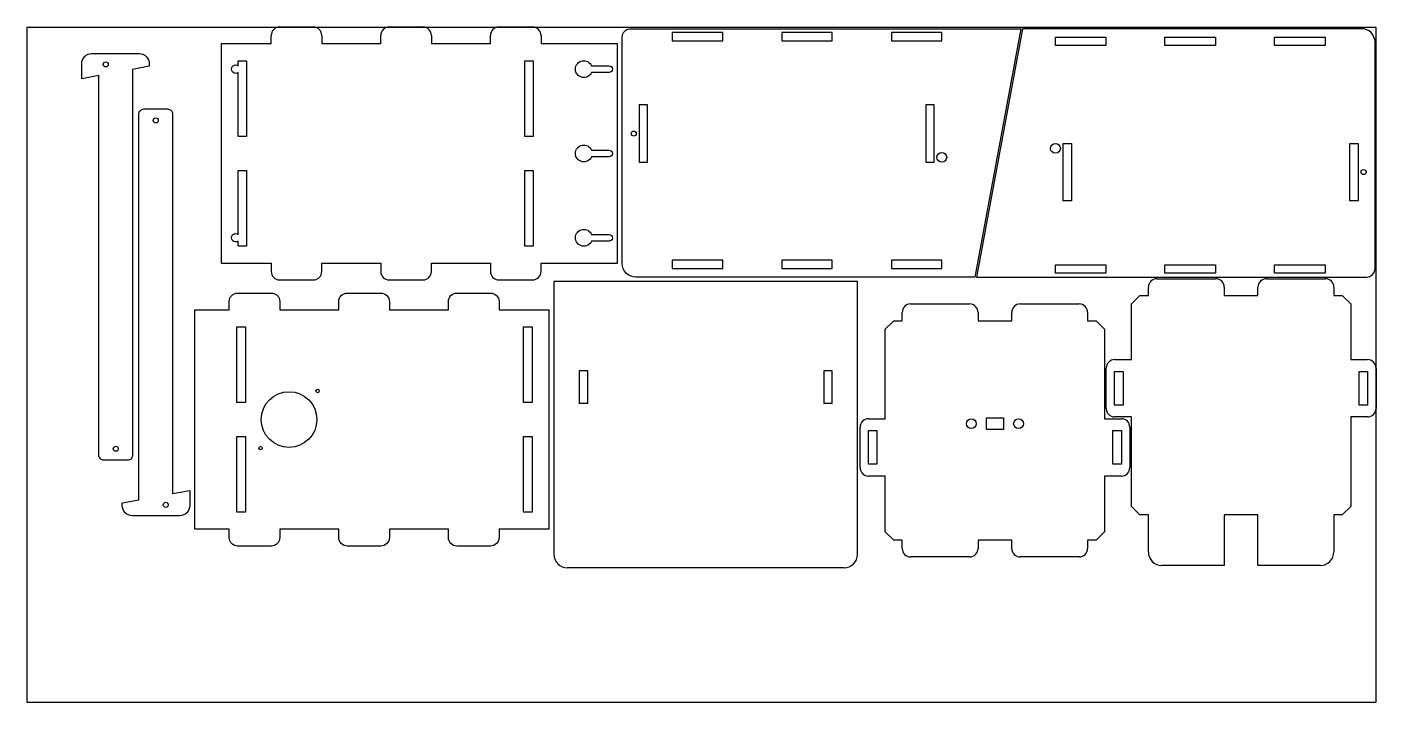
# Model space of a CAD drawing. Header units: millimetres. Extents: x -188 to 612, y -202 to 198.
import ezdxf

# ---------------------------------------------------------------- set-up
doc = ezdxf.new("R2010")
doc.units = ezdxf.units.MM
doc.layers.get('0').update_dxf_attribs({"linetype": 'CONTINUOUS'})

msp = doc.modelspace()

# ---------------------------------------------------------------- linework, layer by layer
for p, q in [((-43.17, 188.25), (-43.17, 193.25)), ((-38.17, 198.25), (-18.17, 198.25)), ((-13.17, 193.25), (-13.17, 188.25)), ((21.83, 188.25), (21.83, 193.25)), ((26.83, 198.25), (46.83, 198.25)), ((51.83, 193.25), (51.83, 188.25)), ((86.83, 188.25), (86.83, 193.25)), ((91.83, 198.25), (111.83, 198.25)), ((116.83, 193.25), (116.83, 188.25)), ((-72.75, 188.25), (-72.75, 58.25)), ((-43.17, 188.25), (-72.75, 188.25)), ((21.83, 188.25), (-13.17, 188.25)), ((86.83, 188.25), (51.83, 188.25)), ((162.25, 188.25), (116.83, 188.25)), ((162.25, 58.25), (162.25, 188.25)), ((-72.75, 58.25), (-43.17, 58.25)), ((-43.17, 58.25), (-43.17, 53.25)), ((-13.17, 58.25), (21.83, 58.25)), ((-13.17, 53.25), (-13.17, 58.25)), ((21.83, 58.25), (21.83, 53.25)), ((51.83, 58.25), (86.83, 58.25)), ((51.83, 53.25), (51.83, 58.25)), ((86.83, 58.25), (86.83, 53.25)), ((116.83, 58.25), (162.25, 58.25)), ((116.83, 53.25), (116.83, 58.25)), ((-38.17, 48.25), (-18.17, 48.25)), ((26.83, 48.25), (46.83, 48.25)), ((91.83, 48.25), (111.83, 48.25)), ((482, 49), (517, 49)), ((547, 49), (582, 49)), ((124.5, 47.51), (304.5, 47.51)), ((124.5, 47.51), (124.5, 47.5)), ((124.5, 47.5), (124.5, -114.49)), ((304.5, 47.5), (304.5, 47.51)), ((304.5, -114.49), (304.5, 47.5)), ((477, 39), (477, 44)), ((522, 44), (522, 39)), ((542, 39), (542, 44)), ((587, 44), (587, 39)), ((336, 34), (371, 34)), ((401, 34), (436, 34)), ((472, 39), (467, 34)), ((467, 1), (467, 34)), ((472, 39), (477, 39)), ((522, 39), (532, 39)), ((532, 39), (542, 39)), ((587, 39), (592, 39)), ((597, 34), (592, 39)), ((597, 34), (597, 1)), ((326, 24), (321, 19)), ((326, 24), (331, 24)), ((331, 24), (331, 29)), ((376, 29), (376, 24)), ((376, 24), (386, 24)), ((386, 24), (396, 24)), ((396, 24), (396, 29)), ((441, 29), (441, 24)), ((441, 24), (446, 24)), ((451, 19), (446, 24)), ((321, -34), (321, 19)), ((451, 19), (451, -34)), ((457, 1), (467, 1)), ((597, 1), (607, 1)), ((144.5, -5.63), (139.5, -5.63)), ((139.5, -5.63), (139.5, -25.03)), ((144.5, -25.03), (144.5, -5.63)), ((289.5, -5.63), (284.5, -5.63)), ((284.5, -5.63), (284.5, -25.03)), ((289.5, -25.03), (289.5, -5.63)), ((452, -28), (452, -4)), ((612, -4), (612, -28)), ((144.5, -25.03), (139.5, -25.03)), ((289.5, -25.03), (284.5, -25.03)), ((306, -63), (306, -39)), ((311, -34), (321, -34)), ((451, -34), (461, -34)), ((467, -33), (457, -33)), ((466, -39), (466, -63)), ((467, -86), (467, -33)), ((597, -33), (597, -86)), ((607, -33), (597, -33)), ((321, -68), (311, -68)), ((321, -101), (321, -68)), ((451, -68), (451, -101)), ((461, -68), (451, -68)), ((467, -86), (472, -91)), ((592, -91), (597, -86)), ((477, -91), (472, -91)), ((477, -113), (477, -91)), ((522, -91), (522, -121)), ((532, -91), (522, -91)), ((542, -91), (532, -91)), ((542, -121), (542, -91)), ((587, -91), (587, -113)), ((592, -91), (587, -91)), ((321, -101), (326, -106)), ((446, -106), (451, -101)), ((331, -106), (326, -106)), ((331, -111), (331, -106)), ((376, -106), (376, -111)), ((386, -106), (376, -106)), ((396, -106), (386, -106)), ((396, -111), (396, -106)), ((441, -106), (441, -111)), ((446, -106), (441, -106)), ((371, -116), (336, -116)), ((436, -116), (401, -116)), ((296.5, -122.5), (132.5, -122.5)), ((522, -121), (485, -121)), ((579, -121), (542, -121))]:
    msp.add_line(p, q)
for points in [[(612, 198), (-188, 198), (-188, -202), (612, -202)], [(224.58, 190), (224.58, 195), (194.58, 195), (194.58, 190)], [(289.58, 190), (289.58, 195), (259.58, 195), (259.58, 190)], [(354.58, 190), (354.58, 195), (324.58, 195), (324.58, 190)], [(421.84, 192.24), (451.84, 192.24), (451.84, 187.24), (421.84, 187.24)], [(516.84, 192.24), (516.84, 187.24), (486.84, 187.24), (486.84, 192.24)], [(581.84, 192.24), (581.84, 187.24), (551.84, 187.24), (551.84, 192.24)], [(107.25, 178.25), (112.25, 178.25), (112.25, 133.25), (107.25, 133.25)], [(180, 152), (175, 152), (175, 118), (180, 118)], [(350, 152), (345, 152), (345, 118), (350, 118)], [(431.41, 95.24), (426.41, 95.24), (426.41, 129.24), (431.41, 129.24)], [(601.41, 95.24), (596.41, 95.24), (596.41, 129.24), (601.41, 129.24)], [(107.25, 113.25), (112.25, 113.25), (112.25, 68.25), (107.25, 68.25)], [(194.58, 60), (194.58, 55), (224.58, 55), (224.58, 60)], [(259.58, 60), (259.58, 55), (289.58, 55), (289.58, 60)], [(324.58, 55), (354.58, 55), (354.58, 60), (324.58, 60)], [(421.84, 52.24), (421.84, 57.24), (451.84, 57.24), (451.84, 52.24)], [(486.84, 52.24), (486.84, 57.24), (516.84, 57.24), (516.84, 52.24)], [(551.84, 52.24), (551.84, 57.24), (581.84, 57.24), (581.84, 52.24)], [(-58.5, -24.5), (-63.5, -24.5), (-63.5, 20.5), (-58.5, 20.5)], [(111.5, -24.5), (106.5, -24.5), (106.5, 20.5), (111.5, 20.5)], [(462, -6), (462, -26), (457, -26), (457, -6)], [(602, -26), (602, -6), (607, -6), (607, -26)], [(391, -33.5), (391, -40.5), (381, -40.5), (381, -33.5)], [(-58.5, -89.5), (-63.5, -89.5), (-63.5, -44.5), (-58.5, -44.5)], [(111.5, -89.5), (106.5, -89.5), (106.5, -44.5), (111.5, -44.5)], [(316, -41), (316, -61), (311, -61), (311, -41)], [(456, -61), (456, -41), (461, -41), (461, -61)]]:
    msp.add_lwpolyline(points, close=True)
for points in [[(170, 197.24), (401.34, 197.24), (374.07, 50), (173, 50, -0.414214), (165, 58), (165, 192.24, -0.414214)], [(402.34, 197.24), (375.07, 50), (606.41, 50, 0.414214), (611.41, 55), (611.41, 189.24, 0.414214), (603.41, 197.24)], [(-121.5, 182.53, -0.414214), (-115.5, 176.53), (-115.5, 174.94), (-125.36, 173.11), (-125.36, -55.64, -0.414214), (-128.36, -58.64), (-142.36, -58.64, -0.414214), (-145.36, -55.64), (-145.36, 169.41), (-155.5, 167.53), (-155.5, 176.53, -0.414214), (-149.5, 182.53)], [(-62.75, 178.25), (-57.75, 178.25), (-57.75, 133.25), (-62.75, 133.25), (-62.75, 171.23, -1.965436), (-62.75, 175.27)], [(157.25, 175.25, -1), (157.25, 171.25), (146.83, 171.25, -4.791288), (146.83, 175.25)], [(-125.5, -91.53, -0.414214), (-131.5, -85.53), (-131.5, -83.94), (-121.63, -82.11), (-121.63, 146.64, -0.414214), (-118.63, 149.64), (-104.63, 149.64, -0.414214), (-101.63, 146.64), (-101.63, -78.41), (-91.5, -76.53), (-91.5, -85.53, -0.414214), (-97.5, -91.53)], [(157.25, 125.25, -1), (157.25, 121.25), (146.83, 121.25, -4.791288), (146.83, 125.25)], [(-62.75, 113.25), (-57.75, 113.25), (-57.75, 68.25), (-62.75, 68.25), (-62.75, 71.23, -1.965436), (-62.75, 75.27)], [(157.25, 75.25, -1), (157.25, 71.25), (146.83, 71.25, -4.791288), (146.83, 75.25)], [(-68.08, -99.5), (-88.5, -99.5), (-88.5, 30.5), (-68.08, 30.5), (-68.08, 35.5, -0.414214), (-63.08, 40.5), (-43.08, 40.5, -0.414214), (-38.08, 35.5), (-38.08, 30.5), (-3.08, 30.5), (-3.08, 35.5, -0.414214), (1.92, 40.5), (21.92, 40.5, -0.414214), (26.92, 35.5), (26.92, 30.5), (61.92, 30.5), (61.92, 35.5, -0.414214), (66.92, 40.5), (86.92, 40.5, -0.414214), (91.92, 35.5), (91.92, 30.5), (121.5, 30.5), (121.5, -99.5), (91.92, -99.5), (91.92, -104.5, -0.414214), (86.92, -109.5), (66.92, -109.5, -0.414214), (61.92, -104.5), (61.92, -99.5), (26.92, -99.5), (26.92, -104.5, -0.414214), (21.92, -109.5), (1.92, -109.5, -0.414214), (-3.08, -104.5), (-3.08, -99.5), (-38.08, -99.5), (-38.08, -104.5, -0.414214), (-43.08, -109.5), (-63.08, -109.5, -0.414214), (-68.08, -104.5)]]:
    msp.add_lwpolyline(points, format="xyb", close=True)
for centre, radius in [((-141.32, 176.07), 1.5), ((-111.63, 142.86), 1.5), ((171.78, 135), 1.5), ((421.91, 126.24), 2.9), ((354.5, 121), 2.9), ((604.63, 112.24), 1.5), ((-32.58, -34.5), 16.5), ((-15.67, -17.58), 1), ((372, -37), 2.9), ((400, -37), 2.9), ((-135.36, -51.86), 1.5), ((-49.5, -51.42), 1), ((-105.68, -85.07), 1.5)]:
    msp.add_circle(centre, radius)
for centre, radius, start, end in [((-38.17, 193.25), 5, 90, 180), ((-18.17, 193.25), 5, 0, 90), ((26.83, 193.25), 5, 90, 180), ((46.83, 193.25), 5, 0, 90), ((91.83, 193.25), 5, 90, 180), ((111.83, 193.25), 5, 0, 90), ((-38.17, 53.25), 5, 180, 270), ((-18.17, 53.25), 5, 270, 360), ((26.83, 53.25), 5, 180, 270), ((46.83, 53.25), 5, 270, 360), ((91.83, 53.25), 5, 180, 270), ((111.83, 53.25), 5, 270, 360), ((482, 44), 5, 90, 180), ((517, 44), 5, 0, 90), ((547, 44), 5, 90, 180), ((582, 44), 5, 0, 90), ((336, 29), 5, 90, 180), ((371, 29), 5, 0, 90), ((401, 29), 5, 90, 180), ((436, 29), 5, 0, 90), ((457, -4), 5, 90, 180), ((607, -4), 5, 0, 90), ((457, -28), 5, 180, 270), ((607, -28), 5, -90, 0), ((311, -39), 5, 90, 180), ((461, -39), 5, 0, 90), ((311, -63), 5, 180, 270), ((461, -63), 5, -90, 0), ((336, -111), 5, 180, 270), ((371, -111), 5, -90, 0), ((401, -111), 5, 180, 270), ((436, -111), 5, 270, 360), ((485, -113), 8, 180, 270), ((579, -113), 8, -90, 0)]:
    msp.add_arc(centre, radius, start, end)
for centre, start_param, end_param in [((132.5, -114.5), 3.141593, 4.712389), ((296.5, -114.5), 4.712389, 6.283185)]:
    msp.add_ellipse(centre, major_axis=(8, 0), ratio=0.999996, start_param=start_param, end_param=end_param)

doc.saveas('drawing.dxf')
